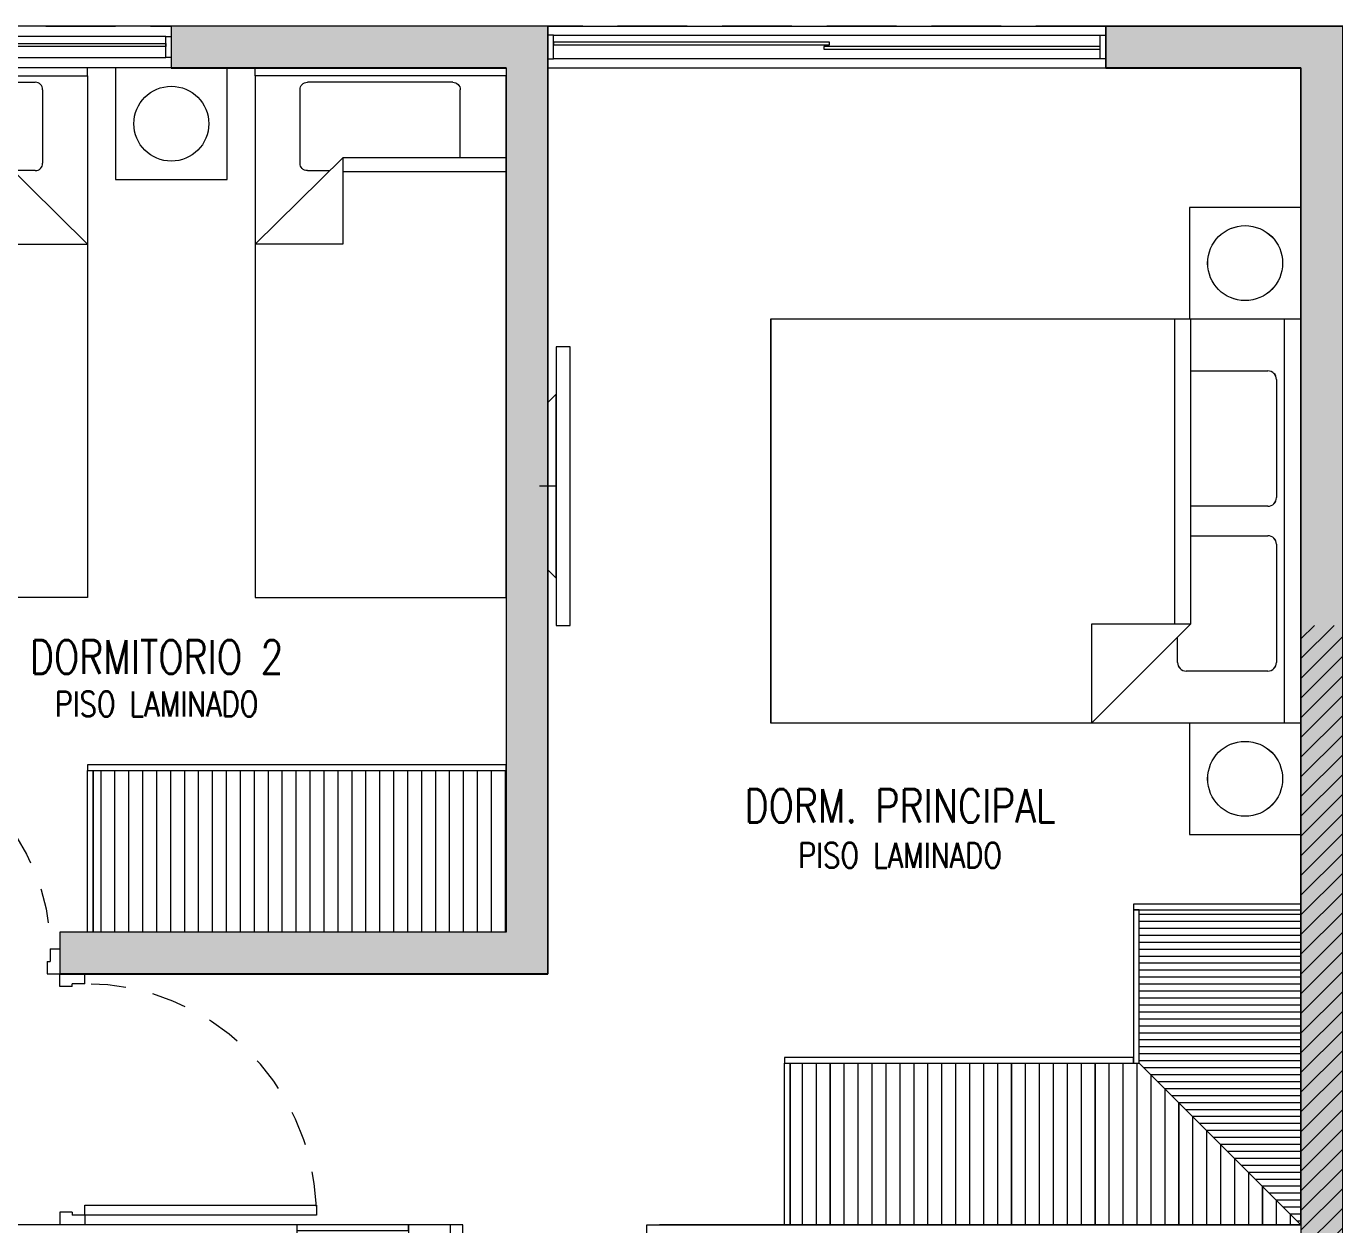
# Model space of a CAD drawing. Header units: millimetres. Extents: x 3738 to 3833, y 1327 to 1657.
# Drawn here: x 3786.802 to 3791.494, y 1440.813 to 1445.113 of the extents above; entities that cross this region are included whole.
import ezdxf
from ezdxf.enums import TextEntityAlignment as Align

# ---------------------------------------------------------------- set-up
doc = ezdxf.new("R2010")
doc.units = ezdxf.units.MM
doc.linetypes.add('HIDDEN2', pattern=[0.1875, 0.125, -0.0625])
doc.linetypes.add('X-REF_DP_Arquitectura$0$HIDDEN', pattern=[0.375, 0.25, -0.125])
doc.layers.get('0').update_dxf_attribs({"color": 251, "lineweight": 9})
for name, color, linetype, lineweight in [('A-MOBILIARIO', 251, 'Continuous', 13), ('A-MURO BAJO', 251, 'Continuous', 13), ('A-MUROS', 251, 'Continuous', 13), ('A-PROYECCIONES', 251, 'HIDDEN2', 13), ('A-TEXTO-ACABADO PISO', 251, 'Continuous', 13), ('A-TEXTO-AMBIENTE', 251, 'Continuous', 13), ('A_20_Estructuras', 251, 'Continuous', 13), ('A_50_TextoAmbiente', 251, 'Continuous', 13), ('A_50_Vigas', 251, 'X-REF_DP_Arquitectura$0$HIDDEN', 13), ('A_60_HatchEstructuras', 251, 'Continuous', 13), ('DLP_MOBILIARIO FIJO', 251, 'Continuous', 13), ('MURO CF 120', 251, 'Continuous', 13), ('MURO CF 60', 251, 'Continuous', 13)]:
    doc.layers.add(name, color=color, linetype=linetype, lineweight=lineweight)
doc.styles.add('ROMANS', font='romans.shx', dxfattribs={"width": 0.8})

# ---------------------------------------------------------------- blocks, each defined once
blk = doc.blocks.new('EF-TP')
at = {"layer": 'A_60_HatchEstructuras'}
h = blk.add_hatch(color=256, dxfattribs=at)
h.dxf.hatch_style = 1
h.paths.add_polyline_path([(15.35, -3.725), (13.75, -3.725), (13.75, -0.625), (14.95, -0.625), (14.95, -0.475), (13.6, -0.475), (13.6, -3.875), (15.35, -3.875)])
h.paths.add_polyline_path([(16.3, -0.475), (16.15, -0.475), (16.15, -3.875), (16.3, -3.875)])
h.paths.add_polyline_path([(18.85, -0.475), (17.5, -0.475), (17.5, -0.625), (18.7, -0.625), (18.7, -3.725), (17.1, -3.725), (17.1, -3.875), (18.85, -3.875)])
h = blk.add_hatch(color=256, dxfattribs=at)
h.dxf.hatch_style = 1
h.paths.add_polyline_path([(23.55, -2.625), (21.7, -2.625), (21.7, -0.475), (20.85, -0.475), (20.85, -0.625), (21.55, -0.625), (21.55, -6.325), (23.55, -6.325), (23.55, -6.175), (21.7, -6.175), (21.7, -2.775), (23.55, -2.775)])
h.paths.add_polyline_path([(25.5, -2.625), (25.35, -2.625), (25.35, -6.325), (25.5, -6.325)])
h.paths.add_polyline_path([(25.83, -0.625), (26.5, -0.625), (26.5, -0.475), (25.68, -0.475), (25.68, -6.325), (25.83, -6.325)])
at = {"layer": 'A_20_Estructuras'}
for points in [[(18.85, -0.475), (17.5, -0.475), (17.5, -0.625), (18.7, -0.625), (18.7, -3.725), (17.1, -3.725), (17.1, -3.875), (18.85, -3.875)], [(23.55, -2.625), (21.7, -2.625), (21.7, -0.475), (20.85, -0.475), (20.85, -0.625), (21.55, -0.625), (21.55, -6.325), (23.55, -6.325), (23.55, -6.175), (21.7, -6.175), (21.7, -2.775), (23.55, -2.775)]]:
    blk.add_lwpolyline(points, close=True, dxfattribs=at)
at = {"layer": 'A_50_Vigas'}
for p, q in [((16.3, -0.475), (17.5, -0.475)), ((20.85, -0.475), (18.85, -0.475))]:
    blk.add_line(p, q, dxfattribs=at)
blk = doc.blocks.new('TEXTO AMBIENTES PT')
at = {"layer": 'A-TEXTO-ACABADO PISO', "char_height": 0.09, "attachment_point": 2, "style": 'ROMANS'}
for insert in [(17.4471, -2.8614), (20.1129, -3.4044)]:
    blk.add_mtext_dynamic_manual_height_columns('PISO LAMINADO', width=1.20225, gutter_width=12.5, heights=[0], dxfattribs=dict(at, insert=insert))
at = {"layer": 'A-TEXTO-AMBIENTE', "style": 'ROMANS', "width": 0.8}
for s, p in [('DORMITORIO 2', (17.4473, -2.7981)), ('DORM. PRINCIPAL', (20.1127, -3.3321))]:
    blk.add_text(s, height=0.12, dxfattribs=at).set_placement(p, align=Align.CENTER)
blk = doc.blocks.new('CAMA 2PLAZAS C_VELADOR')
for p, q in [((-1.8499, 0), (-0.3999, 0)), ((-1.8499, -0.06), (-1.8499, 0)), ((-0.3999, 0), (-0.3999, -0.06))]:
    blk.add_line(p, q)
at = {"linetype": 'Continuous'}
for p, q in [((-1.8499, -0.06), (-0.3999, -0.06)), ((-1.8499, -1.9), (-1.8499, -0.06)), ((-1.6327, -0.0878), (-1.2086, -0.0878)), ((-1.0413, -0.0878), (-0.6172, -0.0878)), ((-0.3999, -0.06), (-0.3999, -1.9)), ((-1.6633, -0.3958), (-1.6633, -0.1184)), ((-1.1779, -0.1184), (-1.1779, -0.3958)), ((-1.0719, -0.3958), (-1.0719, -0.1184)), ((-0.5866, -0.1184), (-0.5866, -0.4118)), ((-1.8499, -0.396), (-0.7546, -0.396)), ((-0.3999, -0.7507), (-0.7546, -0.396)), ((-0.7546, -0.396), (-0.7546, -0.7507)), ((-0.7546, -0.452), (-1.8499, -0.452)), ((-0.6172, -0.4424), (-0.7082, -0.4424)), ((-0.7546, -0.7507), (-0.3999, -0.7507)), ((-0.3999, -1.9), (-1.8499, -1.9))]:
    blk.add_line(p, q, dxfattribs=at)
for points in [[(-2.2499, -0.4), (-1.8499, -0.4), (-1.8499, 0), (-2.2499, 0)], [(-0.4, -0.4), (0, -0.4), (0, 0), (-0.4, 0)]]:
    blk.add_lwpolyline(points, close=True)
for centre in [(-2.0499, -0.2), (-0.2, -0.2)]:
    blk.add_circle(centre, 0.1344)
for centre, start, end in [((-1.6327, -0.1184), 90, 180), ((-1.2086, -0.1184), 0, 90), ((-1.0413, -0.1184), 90, 180), ((-0.6172, -0.1184), 0, 90), ((-0.6172, -0.4118), 270, 0)]:
    blk.add_arc(centre, 0.0306, start, end, dxfattribs=at)
blk = doc.blocks.new('pisos superiores')
at = {"layer": 'DLP_MOBILIARIO FIJO'}
h = blk.add_hatch(dxfattribs=at)
h.set_pattern_fill('_USER', color=8, scale=0.05, angle=180, pattern_type=0)
h.set_pattern_definition([(180, (-9815.81588, -3196.047796), (-6e-18, -0.05), [])])
h.paths.add_polyline_path([(-4.05, -3.17), (-4.05, -4.3), (-4.63, -3.72), (-4.63, -3.17)])
h = blk.add_hatch(dxfattribs=at)
h.set_pattern_fill('_USER', color=8, scale=0.05, angle=270, pattern_type=0)
h.set_pattern_definition([(270, (-7201.515157, -2437.56976), (0.05, -9e-18), [])])
h.paths.add_polyline_path([(-4.05, -4.3), (-5.8814, -4.3), (-5.8814, -3.72), (-4.63, -3.72)])
at = {"layer": 'A-MUROS'}
blk.add_lwpolyline([(-4.05, -5.85), (-3.9, -5.85), (-3.9, 0), (-4.75, 0), (-4.75, -0.15), (-4.05, -0.15), (-4.05, -4.3), (-6.35, -4.3)], dxfattribs=at)
at = {"layer": 'DLP_MOBILIARIO FIJO', "elevation": 0}
for points in [[(-4.65, -3.15), (-4.65, -3.17), (-4.05, -3.17), (-4.05, -3.15)], [(-4.65, -3.72), (-4.63, -3.72), (-4.63, -3.17), (-4.65, -3.17)], [(-5.9014, -3.7), (-5.9014, -3.72), (-4.65, -3.72), (-4.65, -3.7)]]:
    blk.add_lwpolyline(points, close=True, dxfattribs=at)
at = {"layer": 'DLP_MOBILIARIO FIJO', "color": 8, "elevation": 0}
blk.add_lwpolyline([(-4.05, -3.17), (-4.05, -4.3), (-4.63, -3.72), (-4.63, -3.17)], close=True, dxfattribs=at)
at = {"layer": 'DLP_MOBILIARIO FIJO', "color": 8}
blk.add_lwpolyline([(-4.05, -4.3), (-5.8814, -4.3), (-5.8814, -3.72), (-4.63, -3.72)], close=True, dxfattribs=at)
at = {"layer": 'A-MOBILIARIO', "extrusion": (4.49068e-08, 3.60286e-08, -1), "xscale": -1.000000000000002, "zscale": -1.000000000000002, "rotation": 90}
blk.add_blockref('CAMA 2PLAZAS C_VELADOR', (4.0499, -2.9, 0), dxfattribs=at)
blk = doc.blocks.new('TORRE F HATCH CORTAFUEGO')
at = {"layer": 'MURO CF 60'}
h = blk.add_hatch(dxfattribs=at)
h.set_pattern_fill('_USER', color=256, scale=0.05, angle=45, pattern_type=0)
h.set_pattern_definition([(45, (-21.67, -43.67528), (-0.03535534, 0.03535534), [])])
h.paths.add_polyline_path([(-25.8, -38.775), (-25.65, -38.775), (-25.65, -42.475), (-25.8, -42.475)])
blk = doc.blocks.new('*U258')
for p, q in [((0.01, 0.855), (0.01, 0.9)), ((0.1, 0.865), (0.1, 0.9)), ((0.055, 0.855), (0.01, 0.855)), ((0.1, 0.865), (0.055, 0.865)), ((0.055, 0.855), (0.055, 0.865)), ((0.055, 0.045), (0.01, 0.045)), ((0.01, 0.045), (0.01, 0)), ((0.055, 0.045), (0.055, 0.035)), ((0.1, 0.035), (0.055, 0.035)), ((0.1, 0.035), (0.1, 0))]:
    blk.add_line(p, q)
blk.add_lwpolyline([(0.93, 0.07), (0.93, 0.035), (0.1, 0.035), (0.1, 0.07)], close=True)
at = {"color": 7, "linetype": 'HIDDEN2'}
blk.add_arc((0.0995, 0.0339), 0.8311, 2.2301, 89.9672, dxfattribs=at)
blk = doc.blocks.new('*U281')
for p, q in [((0.01, 0.705), (0.01, 0.75)), ((0.055, 0.705), (0.01, 0.705)), ((0.1, 0.715), (0.055, 0.715)), ((0.055, 0.705), (0.055, 0.715)), ((0.1, 0.715), (0.1, 0.75)), ((0.055, 0.045), (0.01, 0.045)), ((0.01, 0.045), (0.01, 0)), ((0.055, 0.045), (0.055, 0.035)), ((0.1, 0.035), (0.055, 0.035)), ((0.1, 0.035), (0.1, 0))]:
    blk.add_line(p, q)
blk.add_lwpolyline([(0.78, 0.07), (0.78, 0.035), (0.1, 0.035), (0.1, 0.07)], close=True)
at = {"color": 7, "linetype": 'HIDDEN2'}
blk.add_arc((0.0996, 0.0341), 0.6809, 2.2301, 89.9672, dxfattribs=at)
blk = doc.blocks.new('1 PLAZA')
for p, q in [((-0.2859, -0.3221), (-0.2859, -0.0781)), ((-0.2592, -0.0513), (0.2619, -0.0513)), ((0.2887, -0.0781), (0.2887, -0.3415)), ((-0.45, -0.3221), (0.1356, -0.3221)), ((0.45, -0.6318), (0.1356, -0.3221)), ((0.1356, -0.3221), (0.1356, -0.6318)), ((0.1356, -0.371), (-0.45, -0.371)), ((0.2619, -0.3683), (0.1825, -0.3683)), ((0.1356, -0.6318), (0.45, -0.6318))]:
    blk.add_line(p, q)
at = {"extrusion": (4.49068e-08, -3.60286e-08, 1), "elevation": 0}
blk.add_lwpolyline([(-0.45, -0.0287), (0.45, -0.0287), (0.45, 0), (-0.45, 0)], close=True, dxfattribs=at)
blk.add_lwpolyline([(-0.45, -1.9), (-0.45, -0.0287), (0.45, -0.0287), (0.45, -1.9)], close=True)
for centre, start, end in [((-0.2592, -0.0781), 90, 180), ((0.2619, -0.0781), 0, 90), ((0.2619, -0.3415), 270, 0)]:
    blk.add_arc(centre, 0.0267, start, end)
blk = doc.blocks.new('VELADOR')
blk.add_lwpolyline([(0, 0.4), (0, 0), (0.4, 0), (0.4, 0.4)], close=True)
blk.add_circle((0.2, 0.2), 0.1344)
blk = doc.blocks.new('A$C4BFA03A9')
for points in [[(0.06, -0.5), (0.11, -0.5), (0.11, 0.5), (0.06, 0.5)], [(0.03, -0.3), (0.06, -0.33), (0.06, 0.33), (0.03, 0.3)]]:
    blk.add_lwpolyline(points, close=True)
at = {"layer": 'A-PROYECCIONES', "ltscale": 0.15}
blk.add_line((0.06, 0), (0, 0), dxfattribs=at)
blk = doc.blocks.new('*U259')
for p, q in [((0.01, 0.755), (0.01, 0.8)), ((0.1, 0.765), (0.1, 0.8)), ((0.055, 0.755), (0.01, 0.755)), ((0.1, 0.765), (0.055, 0.765)), ((0.055, 0.755), (0.055, 0.765)), ((0.055, 0.045), (0.01, 0.045)), ((0.01, 0.045), (0.01, 0)), ((0.055, 0.045), (0.055, 0.035)), ((0.1, 0.035), (0.055, 0.035)), ((0.1, 0.035), (0.1, 0))]:
    blk.add_line(p, q)
blk.add_lwpolyline([(0.83, 0.07), (0.83, 0.035), (0.1, 0.035), (0.1, 0.07)], close=True)
at = {"color": 7, "linetype": 'HIDDEN2'}
blk.add_arc((0.0996, 0.034), 0.731, 2.2301, 89.9672, dxfattribs=at)
blk = doc.blocks.new('VP.120')
at = {"layer": 'A-MURO BAJO'}
for p, q in [((0, 0), (1.2, 0)), ((0, -0.15), (1.2, -0.15))]:
    blk.add_line(p, q, dxfattribs=at)
at = {"layer": 'DLP_MOBILIARIO FIJO', "color": 251}
for p, q in [((0.02, -0.0375), (1.18, -0.0375)), ((1.18, -0.1125), (0.02, -0.1125))]:
    blk.add_line(p, q, dxfattribs=at)
at = {"layer": 'DLP_MOBILIARIO FIJO', "color": 6}
for points in [[(0, -0.1125), (0.02, -0.1125), (0.02, -0.0375), (0, -0.0375)], [(1.2, -0.1125), (1.18, -0.1125), (1.18, -0.0375), (1.2, -0.0375)]]:
    blk.add_lwpolyline(points, close=True, dxfattribs=at)
at = {"layer": 'DLP_MOBILIARIO FIJO', "elevation": 0}
for points in [[(0.61, -0.0625), (0.02, -0.0625), (0.02, -0.0725), (0.61, -0.0725)], [(0.59, -0.0875), (1.18, -0.0875), (1.18, -0.0775), (0.59, -0.0775)]]:
    blk.add_lwpolyline(points, close=True, dxfattribs=at)
blk = doc.blocks.new('DPTO 75.2')
at = {"layer": 'DLP_MOBILIARIO FIJO'}
h = blk.add_hatch(dxfattribs=at)
h.set_pattern_fill('_USER', color=8, scale=0.05, angle=270, pattern_type=0)
h.set_pattern_definition([(270, (6.42, 3.179994), (0.05, -9e-18), [])])
h.paths.add_polyline_path([(7.9, 2.6), (6.42, 2.6), (6.42, 3.18), (7.9, 3.18)])
h = blk.add_hatch(dxfattribs=at)
h.set_pattern_fill('_USER', color=8, scale=0.05, angle=180, pattern_type=0)
h.set_pattern_definition([(180, (-9864.16571, -3185.47283), (-6e-18, -0.05), [])])
h.paths.add_polyline_path([(10.75, 2.68), (10.75, 1.55), (10.17, 2.13), (10.17, 2.68)])
h = blk.add_hatch(dxfattribs=at)
h.set_pattern_fill('_USER', color=8, scale=0.05, angle=270, pattern_type=0)
h.set_pattern_definition([(270, (-7249.86499, -2426.994796), (0.05, -9e-18), [])])
h.paths.add_polyline_path([(10.75, 1.55), (8.9186, 1.55), (8.9186, 2.13), (10.17, 2.13)])
at = {"layer": 'A-MURO BAJO'}
for p, q in [((8.05, 5.85, 0), (10.05, 5.85, 0)), ((8.05, 5.7, 0), (10.05, 5.7, 0))]:
    blk.add_line(p, q, dxfattribs=at)
at = {"layer": 'A-MUROS'}
for p, q in [((6.7, 5.85, 0), (6.7, 5.7, 0)), ((8.05, 5.85, 0), (6.7, 5.85, 0)), ((8.05, 5.85, 0), (8.05, 2.45, 0)), ((10.05, 5.7, 0), (10.05, 5.85, 0)), ((10.05, 5.85, 0), (10.9, 5.85, 0)), ((7.9, 5.7, 0), (6.7, 5.7, 0)), ((7.9, 5.7, 0), (7.9, 2.6, 0)), ((10.75, 5.7, 0), (10.05, 5.7, 0)), ((10.75, 1.55, 0), (10.75, 5.7, 0)), ((6.3, 2.6, 0), (6.3, 2.45, 0)), ((7.9, 2.6, 0), (6.3, 2.6, 0)), ((8.05, 2.45, 0), (6.3, 2.45, 0)), ((7.15, 1.55, 0), (5.4, 1.55, 0)), ((7.15, 1.55, 0), (7.15, 1.1, 0)), ((7.55, 1.55, 0), (7.55, 1.1, 0)), ((7.7, 1.55, 0), (7.55, 1.55, 0)), ((7.7, 1.55, 0), (7.7, 0.15, 0)), ((8.45, 1.55, 0), (10.75, 1.55, 0))]:
    blk.add_line(p, q, dxfattribs=at)
at = {"layer": 'DLP_MOBILIARIO FIJO', "color": 251}
for p, q in [((8.07, 5.8175, 0), (10.03, 5.8175, 0)), ((10.03, 5.7325, 0), (8.07, 5.7325, 0))]:
    blk.add_line(p, q, dxfattribs=at)
at = {"layer": 'DLP_MOBILIARIO FIJO', "color": 6, "elevation": 0}
for points in [[(8.05, 5.7325), (8.07, 5.7325), (8.07, 5.8175), (8.05, 5.8175)], [(10.05, 5.7325), (10.03, 5.7325), (10.03, 5.8175), (10.05, 5.8175)]]:
    blk.add_lwpolyline(points, close=True, dxfattribs=at)
at = {"layer": 'DLP_MOBILIARIO FIJO', "elevation": 0}
for points in [[(9.06, 5.7925), (8.07, 5.7925), (8.07, 5.7825), (9.06, 5.7825)], [(9.04, 5.7675), (10.03, 5.7675), (10.03, 5.7775), (9.04, 5.7775)], [(6.4, 3.2), (6.4, 3.18), (7.9, 3.18), (7.9, 3.2)], [(6.42, 2.6), (6.4, 2.6), (6.4, 3.18), (6.42, 3.18)], [(10.15, 2.7), (10.15, 2.68), (10.75, 2.68), (10.75, 2.7)], [(10.15, 2.13), (10.17, 2.13), (10.17, 2.68), (10.15, 2.68)], [(8.8986, 2.15), (8.8986, 2.13), (10.15, 2.13), (10.15, 2.15)], [(8.9186, 1.55), (8.8986, 1.55), (8.8986, 2.13), (8.9186, 2.13)], [(7.15, 1.55), (7.15, 1.53), (7.55, 1.53), (7.55, 1.55)]]:
    blk.add_lwpolyline(points, close=True, dxfattribs=at)
at = {"layer": 'DLP_MOBILIARIO FIJO', "color": 8, "elevation": 0}
for points in [[(7.9, 2.6), (6.42, 2.6), (6.42, 3.18), (7.9, 3.18)], [(10.75, 2.68), (10.75, 1.55), (10.17, 2.13), (10.17, 2.68)], [(10.75, 1.55), (8.9186, 1.55), (8.9186, 2.13), (10.17, 2.13)]]:
    blk.add_lwpolyline(points, close=True, dxfattribs=at)
at = {"xscale": -1}
blk.add_blockref('VP.120', (6.7, 5.85, 0), dxfattribs=at)
at = {"layer": 'A-MOBILIARIO', "extrusion": (-4.49068e-08, 3.60286e-08, 1)}
for name, p in [('1 PLAZA', (5.95, 5.7, 0)), ('VELADOR', (6.5, 5.3, 0))]:
    blk.add_blockref(name, p, dxfattribs=at)
at = {"layer": 'A-MOBILIARIO', "extrusion": (-4.49068e-08, -3.60286e-08, -1), "zscale": -1}
blk.add_blockref('1 PLAZA', (-7.45, 5.7, 0), dxfattribs=at)
at = {"layer": 'A-MOBILIARIO', "extrusion": (-4.49068e-08, -3.60286e-08, 1), "rotation": 270}
blk.add_blockref('CAMA 2PLAZAS C_VELADOR', (10.75, 2.95, 0), dxfattribs=at)
at = {"layer": 'A-MOBILIARIO'}
for name, p in [('A$C4BFA03A9', (8.02, 4.2, 0)), ('*U258', (6.29, 1.55, 0))]:
    blk.add_blockref(name, p, dxfattribs=at)
at = {"layer": 'A-MOBILIARIO', "xscale": -1, "rotation": 270}
blk.add_blockref('*U259', (5.5, 2.44, 0), dxfattribs=at)
at = {"layer": 'A-MOBILIARIO', "rotation": 270}
blk.add_blockref('*U281', (7.7, 1.56, 0), dxfattribs=at)
blk = doc.blocks.new('TC_PT')
blk.add_blockref('DPTO 75.2', (12.15, 4.725, 0))

msp = doc.modelspace()

# ---------------------------------------------------------------- block references
msp.add_blockref('EF-TP', (3769.8221, 1445.5876))
at = {"layer": 'A-MURO BAJO'}
msp.add_blockref('pisos superiores', (3795.4221, 1445.1129), dxfattribs=at)
at = {"layer": 'A_50_TextoAmbiente'}
msp.add_blockref('TEXTO AMBIENTES PT', (3769.8221, 1445.5879), dxfattribs=at)
at = {"layer": 'MURO CF 120', "color": 251}
msp.add_blockref('TORRE F HATCH CORTAFUEGO', (3817.1721, 1481.7379), dxfattribs=at)

# ---------------------------------------------------------------- next in the draw order: block references
msp.add_blockref('TC_PT', (3768.4721, 1434.5379))

doc.saveas('drawing.dxf')
